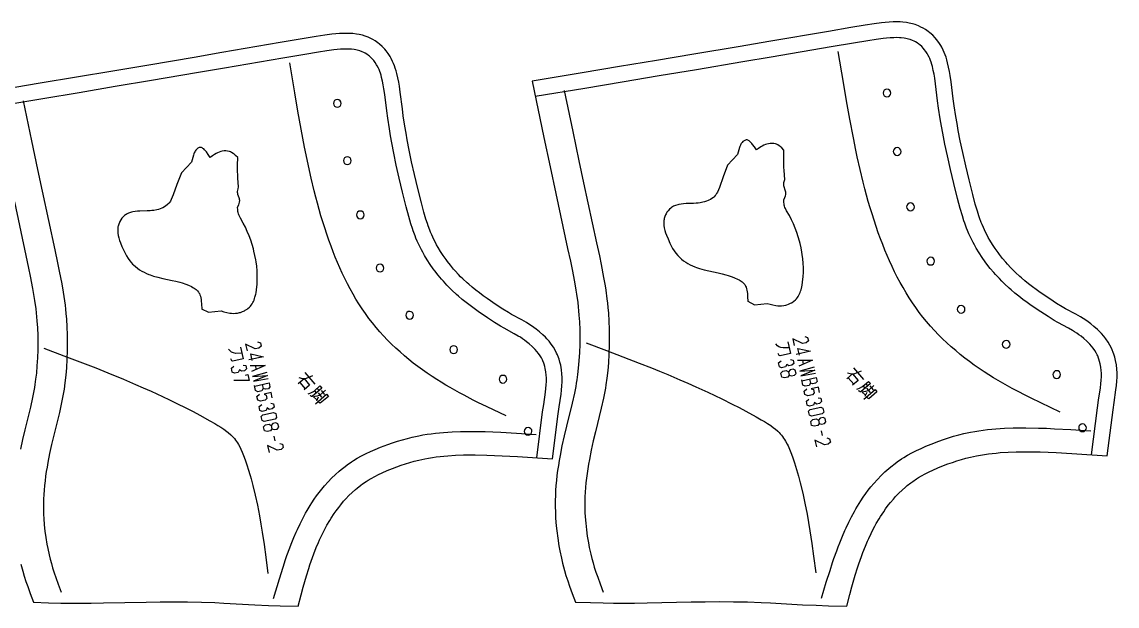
# Model space of a CAD drawing. Extents: x 870 to 2252, y -335 to 1751.
# Drawn here: x 1895.7 to 2250.4, y 378.3 to 567.5 of the extents above; entities that cross this region are included whole.
import ezdxf

# ---------------------------------------------------------------- set-up
doc = ezdxf.new("R2010")
doc.units = 0

msp = doc.modelspace()

# ---------------------------------------------------------------- linework, layer by layer
for points in [[(2060.975342, 548.324463), (2064.778809, 530.017822), (2066.776611, 520.518799), (2068.628418, 511.873352), (2072.470459, 494.159607), (2073.354248, 490.010529), (2073.906006, 487.337128), (2074.679199, 483.318268), (2075.141846, 480.631714), (2075.353027, 479.286011), (2075.727783, 476.58905), (2075.888428, 475.237457), (2076.029541, 473.883881), (2076.149658, 472.527832), (2076.297363, 470.321136), (2076.399414, 467.741669), (2076.429932, 465.677124), (2076.405762, 463.023163), (2076.311523, 460.370422), (2076.148926, 457.720734), (2075.939697, 455.294647), (2075.706787, 453.242889), (2075.469238, 451.573151), (2075.291992, 450.490967), (2075.098145, 449.411682), (2074.668457, 447.260406), (2073.942383, 444.046814), (2072.089111, 436.561554), (2071.338623, 433.392059), (2070.642334, 430.209686), (2070.015625, 427.015503), (2069.73291, 425.414337), (2069.473145, 423.810577), (2069.238037, 422.204285), (2069.029785, 420.595764), (2068.850098, 418.985016), (2068.700928, 417.372284), (2068.583984, 415.757446), (2068.501465, 414.141083), (2068.45459, 412.522736), (2068.445557, 410.882202), (2068.502686, 408.420227), (2068.586182, 406.779327), (2068.7771, 404.320618), (2068.946533, 402.68457), (2069.261475, 400.236938), (2069.646973, 397.797028), (2069.943848, 396.177673), (2070.450439, 393.761932), (2070.829834, 392.161591), (2071.463135, 389.778595), (2071.928955, 388.203003), (2072.491943, 386.4505), (2073.090576, 384.709473), (2073.929199, 382.401123), (2075.012207, 379.526917), (2079.935791, 379.385956), (2084.038818, 379.291931), (2087.321289, 379.245605), (2091.431396, 379.234375), (2094.171631, 379.252228), (2098.282227, 379.308044), (2112.45166, 379.607727), (2117.028564, 379.682465), (2121.604736, 379.71756), (2126.179932, 379.696198), (2130.753418, 379.601166), (2135.203613, 379.429688), (2138.169434, 379.283356), (2148.549805, 378.717834), (2153.000244, 378.52066), (2156.961182, 378.398071), (2162.904541, 378.271942), (2163.892578, 382.024048), (2164.568848, 384.519531), (2165.637207, 388.24527), (2166.400635, 390.71225), (2166.801758, 391.939362), (2167.649414, 394.378693), (2168.098877, 395.590179), (2168.906738, 397.635803), (2169.616943, 399.305603), (2169.987793, 400.134003), (2170.762451, 401.775665), (2171.166748, 402.588196), (2172.01001, 404.194244), (2172.449707, 404.987061), (2173.366699, 406.55014), (2173.844238, 407.31955), (2174.838867, 408.832184), (2175.471924, 409.736053), (2176.348877, 410.917419), (2177.032715, 411.784088), (2177.980469, 412.912109), (2178.720947, 413.737305), (2179.74707, 414.806427), (2180.814941, 415.835785), (2181.923096, 416.822113), (2182.491943, 417.298065), (2183.657227, 418.213806), (2184.253906, 418.65271), (2185.473389, 419.490692), (2186.095947, 419.889008), (2187.118652, 420.501404), (2188.310303, 421.155884), (2189.525146, 421.768066), (2190.758301, 422.343781), (2192.425781, 423.065002), (2194.255371, 423.800171), (2195.675781, 424.33429), (2197.106445, 424.838623), (2198.546875, 425.311157), (2199.997314, 425.749847), (2201.456787, 426.152679), (2202.925049, 426.5177), (2204.926758, 426.948181), (2206.196533, 427.182648), (2207.471436, 427.389954), (2208.750977, 427.571411), (2210.034912, 427.728424), (2211.322021, 427.862335), (2212.612549, 427.974487), (2215.200928, 428.138855), (2217.796143, 428.23233), (2219.094971, 428.255981), (2221.692871, 428.263428), (2225.552002, 428.195465), (2228.109131, 428.108307), (2230.662598, 427.993652), (2235.760986, 427.70163), (2247.223633, 426.92569), (2249.146973, 441.809875), (2249.479492, 444.210388), (2250.089111, 448.328735), (2250.254883, 449.701355), (2250.380127, 451.111511), (2250.444092, 452.429169), (2250.445068, 453.826447), (2250.382568, 455.022644), (2250.227539, 456.411591), (2249.95874, 457.871521), (2249.701904, 458.897247), (2249.408447, 459.852386), (2249.212158, 460.409668), (2248.849609, 461.315735), (2248.601563, 461.86554), (2248.133545, 462.790588), (2247.542969, 463.790894), (2246.8479, 464.803314), (2246.104004, 465.748901), (2245.347656, 466.603363), (2244.90625, 467.064117), (2244.105469, 467.843079), (2242.906982, 468.895081), (2241.885742, 469.711151), (2241.083496, 470.311584), (2240.270264, 470.884766), (2239.437256, 471.435425), (2238.604492, 471.949768), (2237.123047, 472.791168), (2233.724121, 474.601013), (2232.65918, 475.21051), (2230.824707, 476.339203), (2228.605957, 477.79538), (2225.563721, 479.871185), (2224.283203, 480.778778), (2223.02124, 481.703613), (2221.792969, 482.64093), (2220.602051, 483.594025), (2219.435059, 484.579651), (2218.910889, 485.042542), (2217.504395, 486.355072), (2216.754639, 487.097443), (2216.011475, 487.864685), (2214.895752, 489.075134), (2214.388428, 489.65097), (2213.34082, 490.898071), (2212.335205, 492.175659), (2211.881104, 492.78241), (2210.946045, 494.100433), (2210.072266, 495.426697), (2209.242188, 496.790894), (2208.719727, 497.711853), (2208.332031, 498.43335), (2207.821777, 499.439758), (2207.467285, 500.181915), (2207.127686, 500.93335), (2206.723389, 501.885345), (2206.456543, 502.552734), (2205.915527, 504.007263), (2205.67627, 504.696747), (2205.195313, 506.175446), (2204.520508, 508.454681), (2203.681396, 511.585236), (2202.491455, 516.350891), (2201.411865, 520.902405), (2200.450928, 525.169556), (2199.656006, 528.964233), (2199, 532.370483), (2198.595215, 534.636047), (2198.2146, 536.905701), (2197.685791, 540.343994), (2197.368164, 542.619141), (2196.680908, 548.117004), (2196.400146, 550.100708), (2196.166748, 551.484131), (2195.888184, 552.883606), (2195.554932, 554.284241), (2195.303467, 555.197998), (2195.031006, 556.078735), (2194.77002, 556.826111), (2194.472412, 557.582886), (2194.140869, 558.327942), (2193.641113, 559.305176), (2193.305176, 559.889221), (2192.683594, 560.852356), (2191.989258, 561.778015), (2191.534424, 562.318787), (2190.718262, 563.182617), (2189.824463, 563.985779), (2189.248291, 564.440063), (2188.411133, 565.020752), (2187.660645, 565.468994), (2186.91333, 565.858093), (2186.125732, 566.213928), (2185.039307, 566.620178), (2184.208496, 566.872437), (2183.103027, 567.136108), (2182.203125, 567.294067), (2181.018799, 567.431946), (2180.172852, 567.487549), (2179.043457, 567.513794), (2177.937256, 567.494751), (2176.608398, 567.428162), (2175.356934, 567.331665), (2174.109131, 567.207092), (2171.738525, 566.905701), (2168.857422, 566.462952), (2164.216309, 565.692688), (2156.935303, 564.444336), (2137.591553, 561.130981), (2128.325439, 559.560791), (2113.349121, 557.040283), (2101.313477, 555.026917), (2089.275146, 553.021301), (2077.235107, 551.020935), (2060.975342, 548.324463)], [(1895.415405, 391.879944), (1896.032959, 389.544708), (1896.487305, 388.00061), (1897.036255, 386.283539), (1897.619995, 384.577637), (1898.437744, 382.315704), (1899.493896, 379.499237), (1904.295532, 379.361328), (1908.297119, 379.269287), (1911.498413, 379.22403), (1915.506714, 379.213074), (1918.179077, 379.230682), (1922.187744, 379.285461), (1936.006348, 379.579498), (1940.469849, 379.652832), (1944.932739, 379.687347), (1949.394653, 379.666504), (1953.854858, 379.573517), (1958.194824, 379.405609), (1961.08728, 379.262299), (1971.210449, 378.708435), (1975.550781, 378.515381), (1979.413574, 378.395386), (1985.209839, 378.271942), (1986.173218, 381.94809), (1986.832886, 384.393158), (1987.874634, 388.043701), (1988.619141, 390.46106), (1989.010376, 391.663513), (1989.837402, 394.054016), (1990.275757, 395.241333), (1991.063721, 397.245758), (1991.756226, 398.881561), (1992.117798, 399.693085), (1992.873047, 401.301483), (1993.267334, 402.097565), (1994.089844, 403.671326), (1994.518677, 404.448273), (1995.413086, 405.980225), (1995.878906, 406.734375), (1996.849365, 408.217133), (1997.466553, 409.102661), (1998.321777, 410.260132), (1998.988525, 411.109436), (1999.913086, 412.214996), (2000.635132, 413.023315), (2001.635254, 414.070465), (2002.676392, 415.078827), (2003.756958, 416.045258), (2004.311523, 416.511658), (2005.448364, 417.40918), (2006.030273, 417.839355), (2007.220093, 418.660889), (2007.827637, 419.051422), (2008.825073, 419.651642), (2009.987305, 420.292877), (2011.171875, 420.892731), (2012.374634, 421.456909), (2014.001099, 422.163788), (2015.785278, 422.884216), (2017.170288, 423.407562), (2018.56543, 423.901794), (2019.970215, 424.364838), (2021.384644, 424.794708), (2022.808105, 425.189575), (2024.240479, 425.547302), (2026.192261, 425.969116), (2027.430542, 426.198822), (2028.673828, 426.401978), (2029.921631, 426.579803), (2031.173584, 426.733673), (2032.429077, 426.864899), (2033.687622, 426.974884), (2036.212036, 427.136017), (2038.743042, 427.227753), (2040.009766, 427.250977), (2042.543579, 427.258423), (2046.307251, 427.191956), (2048.801025, 427.106659), (2051.29126, 426.994354), (2056.263428, 426.708313), (2067.568115, 425.939636), (2069.443848, 440.522064), (2069.768066, 442.873505), (2070.362793, 446.909729), (2070.524902, 448.25705), (2070.647217, 449.641632), (2070.709717, 450.936188), (2070.710693, 452.309204), (2070.649414, 453.485657), (2070.498047, 454.85144), (2070.235352, 456.286713), (2069.983643, 457.296387), (2069.696533, 458.236084), (2069.503906, 458.785767), (2069.148682, 459.677399), (2068.905273, 460.220093), (2068.446045, 461.13147), (2067.866943, 462.117126), (2067.185303, 463.113983), (2066.456543, 464.044983), (2065.71582, 464.886169), (2065.282471, 465.340729), (2064.498047, 466.107574), (2063.324463, 467.142731), (2062.324219, 467.945953), (2061.538818, 468.536713), (2060.742676, 469.100464), (2059.926758, 469.642181), (2059.111084, 470.148468), (2057.662598, 470.974945), (2054.348145, 472.748199), (2053.312744, 473.343506), (2051.5271, 474.447418), (2049.366211, 475.872284), (2046.400879, 477.905273), (2045.153687, 478.793518), (2043.924683, 479.698547), (2042.729004, 480.615295), (2041.569946, 481.54715), (2040.434448, 482.510773), (2039.925781, 482.962128), (2038.556396, 484.245972), (2037.827515, 484.971313), (2037.104492, 485.721069), (2036.017578, 486.905823), (2035.524658, 487.468384), (2034.504517, 488.688385), (2033.525757, 489.937958), (2033.084473, 490.530457), (2032.174438, 491.819275), (2031.324585, 493.11554), (2030.516968, 494.448944), (2030.009155, 495.348724), (2029.632202, 496.053802), (2029.135254, 497.037994), (2028.790527, 497.763306), (2028.460327, 498.49765), (2028.06665, 499.428894), (2027.807007, 500.081085), (2027.280151, 501.50473), (2027.047485, 502.178619), (2026.578979, 503.62561), (2025.921631, 505.856598), (2025.104126, 508.921967), (2023.943848, 513.590454), (2022.891724, 518.049377), (2021.954834, 522.229492), (2021.17981, 525.946655), (2020.540405, 529.283264), (2020.145752, 531.502319), (2019.774658, 533.725281), (2019.259521, 537.09314), (2018.949951, 539.321167), (2018.279907, 544.707947), (2018.006104, 546.653381), (2017.778076, 548.011292), (2017.505737, 549.385376), (2017.180054, 550.760864), (2016.934204, 551.658997), (2016.667603, 552.524536), (2016.411987, 553.259827), (2016.120483, 554.0047), (2015.795776, 554.738159), (2015.306885, 555.69928), (2014.976929, 556.275513), (2014.36792, 557.224182), (2013.687134, 558.136475), (2013.239624, 558.671387), (2012.437744, 559.524353), (2011.558838, 560.317688), (2010.990479, 560.768005), (2010.16687, 561.341797), (2009.428101, 561.784973), (2008.692749, 562.169556), (2007.917603, 562.521484), (2006.849854, 562.922913), (2006.03064, 563.172852), (2004.943359, 563.433533), (2004.057129, 563.589783), (2002.893921, 563.725952), (2002.06189, 563.780823), (2000.954468, 563.806702), (1999.869751, 563.787903), (1998.569336, 563.722351), (1997.345215, 563.627441), (1996.124512, 563.505005), (1993.808716, 563.209229), (1990.996338, 562.77478), (1986.46875, 562.019714), (1979.367798, 560.796265), (1960.503052, 557.549133), (1951.466553, 556.010315), (1936.861084, 553.540222), (1925.123535, 551.567017), (1913.383545, 549.601501), (1901.641724, 547.641113), (1885.788208, 544.999146)], [(2242.125977, 427.270874), (2244.092041, 442.48645), (2244.430908, 444.933594), (2245.033936, 449.007965), (2245.181885, 450.23291), (2245.291016, 451.461243), (2245.344238, 452.554565), (2245.344727, 453.694702), (2245.297119, 454.606873), (2245.179199, 455.666443), (2244.972412, 456.78891), (2244.787354, 457.527832), (2244.563721, 458.255646), (2244.4375, 458.614319), (2244.155273, 459.319366), (2243.999512, 459.664948), (2243.657715, 460.340179), (2243.23999, 461.047791), (2242.737061, 461.780151), (2242.187012, 462.479614), (2241.595459, 463.148041), (2241.285889, 463.471161), (2240.643311, 464.096252), (2239.631348, 464.984406), (2238.765381, 465.676422), (2238.085938, 466.184875), (2237.394531, 466.67215), (2236.690186, 467.137604), (2236.00415, 467.561462), (2234.664795, 468.322174), (2231.258301, 470.135956), (2230.055664, 470.824402), (2228.088623, 472.034637), (2225.769287, 473.556793), (2222.651611, 475.684052), (2221.301025, 476.641357), (2219.966553, 477.619324), (2218.652344, 478.622223), (2217.362793, 479.654236), (2216.101563, 480.719635), (2215.482666, 481.265991), (2213.969727, 482.677948), (2213.128662, 483.510742), (2212.304443, 484.361511), (2211.106445, 485.661285), (2210.521729, 486.325073), (2209.383789, 487.679779), (2208.289063, 489.070251), (2207.759277, 489.778595), (2206.73584, 491.22113), (2205.763184, 492.697357), (2204.844727, 494.206665), (2204.254883, 495.246674), (2203.811035, 496.072571), (2203.24585, 497.187073), (2202.842041, 498.03244), (2202.456299, 498.885895), (2202.007813, 499.94162), (2201.697998, 500.716888), (2201.115723, 502.28244), (2200.841797, 503.07193), (2200.324463, 504.662384), (2199.611572, 507.070465), (2198.744141, 510.307129), (2197.536133, 515.144531), (2196.442871, 519.753723), (2195.467285, 524.086365), (2194.655762, 527.959106), (2193.98584, 531.439575), (2193.569824, 533.765503), (2193.178955, 536.096558), (2192.639893, 539.603882), (2192.312256, 541.950134), (2191.625488, 547.443298), (2191.359863, 549.319153), (2191.150391, 550.561646), (2190.904541, 551.795166), (2190.614014, 553.017456), (2190.407715, 553.767456), (2190.186035, 554.483643), (2189.988037, 555.050903), (2189.76709, 555.612061), (2189.537109, 556.129089), (2189.157715, 556.870911), (2188.949463, 557.233093), (2188.49585, 557.935791), (2187.994385, 558.604309), (2187.726074, 558.923645), (2187.154541, 559.52832), (2186.537842, 560.082458), (2186.213135, 560.338562), (2185.646973, 560.731201), (2185.17334, 561.014038), (2184.683838, 561.268921), (2184.18042, 561.49646), (2183.403809, 561.786926), (2182.874756, 561.94751), (2182.06958, 562.139526), (2181.466797, 562.245361), (2180.556152, 562.351379), (2179.946289, 562.391418), (2179.028076, 562.412842), (2178.108887, 562.396973), (2176.932129, 562.338013), (2175.806396, 562.251221), (2174.684082, 562.13916), (2172.44751, 561.854858), (2169.662354, 561.426758), (2165.064697, 560.663757), (2157.796631, 559.417664), (2138.447998, 556.103455), (2129.174561, 554.531982), (2114.192871, 552.01062), (2102.15332, 549.996521), (2090.112305, 547.990417), (2078.070313, 545.989807), (2062.013672, 543.326965)], [(2062.470703, 426.286407), (2064.388428, 441.195618), (2064.718994, 443.593506), (2065.307373, 447.585968), (2065.45166, 448.786255), (2065.558105, 449.989746), (2065.609863, 451.061035), (2065.610596, 452.178223), (2065.564209, 453.072052), (2065.448975, 454.110199), (2065.247559, 455.209686), (2065.067383, 455.933594), (2064.849365, 456.646667), (2064.726318, 456.998169), (2064.450928, 457.689056), (2064.299072, 458.027771), (2063.96582, 458.689667), (2063.55835, 459.382874), (2063.068115, 460.099915), (2062.531738, 460.785034), (2061.954834, 461.440033), (2061.653076, 461.756622), (2061.026367, 462.369324), (2060.039063, 463.240112), (2059.194336, 463.91861), (2058.531738, 464.416718), (2057.857666, 464.894135), (2057.170654, 465.350189), (2056.501709, 465.765533), (2055.195313, 466.510834), (2051.873291, 468.288116), (2050.700195, 468.962769), (2048.781738, 470.148621), (2046.520264, 471.639954), (2043.479492, 473.72467), (2042.162109, 474.662842), (2040.860718, 475.621155), (2039.579224, 476.60379), (2038.321533, 477.614899), (2037.091797, 478.658508), (2036.488647, 479.193634), (2035.012939, 480.57724), (2034.192749, 481.393219), (2033.38916, 482.226746), (2032.220215, 483.500977), (2031.650146, 484.151581), (2030.539795, 485.47937), (2029.472412, 486.84201), (2028.955566, 487.536072), (2027.957642, 488.949371), (2027.009521, 490.395569), (2026.114136, 491.873871), (2025.539185, 492.892517), (2025.106323, 493.701935), (2024.555054, 494.794006), (2024.161377, 495.622284), (2023.785278, 496.458435), (2023.3479, 497.493073), (2023.045532, 498.25293), (2022.477783, 499.78717), (2022.210693, 500.56076), (2021.706055, 502.119202), (2021.010864, 504.478668), (2020.165283, 507.64975), (2018.987305, 512.389587), (2017.921387, 516.905945), (2016.969971, 521.151306), (2016.178711, 524.946228), (2015.525269, 528.356689), (2015.119751, 530.635864), (2014.738525, 532.919922), (2014.212891, 536.356567), (2013.893433, 538.655457), (2013.223999, 544.037659), (2012.965088, 545.87561), (2012.760864, 547.09314), (2012.52124, 548.301819), (2012.237793, 549.499634), (2012.036499, 550.234619), (2011.820435, 550.936279), (2011.627197, 551.492126), (2011.411865, 552.042053), (2011.187744, 552.54834), (2010.818237, 553.27478), (2010.615234, 553.629395), (2010.173218, 554.31781), (2009.684448, 554.9729), (2009.422607, 555.285828), (2008.865234, 555.878601), (2008.26355, 556.421875), (2007.946411, 556.673096), (2007.394165, 557.057922), (2006.932495, 557.334839), (2006.455078, 557.584534), (2005.964233, 557.807434), (2005.206665, 558.092163), (2004.690552, 558.249573), (2003.905151, 558.437927), (2003.317261, 558.541565), (2002.429321, 558.645508), (2001.834473, 558.684692), (2000.938965, 558.705627), (2000.04248, 558.690125), (1998.894775, 558.632263), (1997.796875, 558.54718), (1996.702271, 558.437378), (1994.52124, 558.158752), (1991.805054, 557.739197), (1987.321167, 556.991455), (1980.233276, 555.770264), (1961.363647, 552.522278), (1952.319824, 550.982178), (1937.709229, 548.511169), (1925.967407, 546.537354), (1914.224487, 544.571289), (1902.480713, 542.610596), (1886.821655, 540.000977)], [(2231.969727, 441.117828), (2225.712402, 444.099091), (2222.600586, 445.623077), (2221.052246, 446.399261), (2217.973877, 447.988312), (2216.445801, 448.804565), (2214.926514, 449.637482), (2213.416504, 450.488861), (2211.916748, 451.360138), (2210.428223, 452.253357), (2208.951416, 453.169647), (2207.35083, 454.200836), (2205.76709, 455.262177), (2204.202148, 456.353851), (2202.657959, 457.475922), (2201.136475, 458.628693), (2199.638916, 459.812286), (2198.16748, 461.026855), (2196.723633, 462.272522), (2195.30957, 463.549469), (2193.926758, 464.858002), (2192.576904, 466.19812), (2191.262207, 467.570099), (2189.983887, 468.973969), (2188.743896, 470.410187), (2187.544189, 471.878418), (2186.370361, 473.399597), (2185.238525, 474.952423), (2184.147705, 476.535156), (2183.096191, 478.145935), (2182.083252, 479.783112), (2181.10791, 481.444916), (2180.168701, 483.129639), (2179.264893, 484.835449), (2178.394531, 486.560638), (2177.557373, 488.303558), (2176.751953, 490.062256), (2175.977295, 491.835236), (2175.231934, 493.620483), (2174.514893, 495.416626), (2173.824951, 497.221344), (2173.091309, 499.22879), (2172.388428, 501.244507), (2171.7146, 503.268158), (2171.068604, 505.299255), (2170.449219, 507.337341), (2169.854736, 509.38205), (2169.284424, 511.432892), (2168.736084, 513.48938), (2168.209229, 515.551086), (2167.212646, 519.688599), (2166.28418, 523.841919), (2165.842041, 525.923401), (2165.014893, 529.99231), (2163.877197, 535.95752), (2162.80835, 541.93573), (2161.789307, 547.923279), (2160.151367, 557.914001)], [(2052.566406, 439.854248), (2046.462891, 442.775848), (2043.427979, 444.269287), (2041.917725, 445.029877), (2038.915771, 446.586914), (2037.425537, 447.386627), (2035.94397, 448.202698), (2034.47168, 449.036774), (2033.009277, 449.890289), (2031.558105, 450.765259), (2030.11853, 451.662842), (2028.556396, 452.67395), (2027.011108, 453.714478), (2025.484497, 454.78476), (2023.978027, 455.884796), (2022.493652, 457.014771), (2021.033203, 458.174927), (2019.598267, 459.365265), (2018.190308, 460.585938), (2016.811401, 461.837219), (2015.463135, 463.119141), (2014.147339, 464.431915), (2012.865479, 465.775757), (2011.619507, 467.150574), (2010.411011, 468.556854), (2009.241699, 469.994324), (2008.096069, 471.48584), (2006.991699, 473.008148), (2005.927124, 474.559601), (2004.901367, 476.138458), (2003.913574, 477.743011), (2002.962158, 479.371552), (2002.046387, 481.022461), (2001.164917, 482.693817), (2000.31665, 484.384064), (1999.500732, 486.091553), (1998.715576, 487.814453), (1997.960449, 489.551208), (1997.234009, 491.299866), (1996.535278, 493.059082), (1995.862915, 494.82666), (1995.147461, 496.794098), (1994.461792, 498.769592), (1993.80481, 500.752808), (1993.174805, 502.743195), (1992.570679, 504.740417), (1991.991211, 506.743988), (1991.434937, 508.75351), (1990.900391, 510.768494), (1990.386475, 512.788635), (1989.414917, 516.842407), (1988.509521, 520.91156), (1988.078369, 522.950867), (1987.271851, 526.9375), (1986.162476, 532.782776), (1985.120117, 538.640625), (1984.126709, 544.507568), (1982.529541, 554.296875)], [(2071.356689, 545.316101), (2074.11792, 532.021484), (2076.114014, 522.532837), (2077.649658, 515.356018), (2081.846924, 495.995209), (2082.752686, 491.727386), (2083.322998, 488.948242), (2084.122803, 484.770386), (2084.602539, 481.977692), (2084.821777, 480.578827), (2085.212402, 477.775452), (2085.381104, 476.370575), (2085.529785, 474.963806), (2085.691895, 473.123199), (2085.856201, 470.531616), (2085.950928, 467.935638), (2085.980957, 465.642578), (2085.95166, 462.788239), (2085.85083, 459.935303), (2085.680176, 457.085114), (2085.475342, 454.602844), (2085.205322, 452.13205), (2084.900146, 449.978271), (2084.718018, 448.882416), (2084.520508, 447.789429), (2084.08374, 445.610657), (2083.349121, 442.355225), (2081.480225, 434.770569), (2080.772705, 431.779938), (2080.113281, 428.777802), (2079.517822, 425.764923), (2079.249023, 424.254761), (2079.001709, 422.742096), (2078.778564, 421.227173), (2078.580811, 419.710114), (2078.411133, 418.19101), (2078.270752, 416.669952), (2078.161865, 415.146851), (2078.08667, 413.622192), (2078.046875, 412.095581), (2078.042969, 410.694885), (2078.094482, 408.592834), (2078.16626, 407.191895), (2078.328369, 405.092682), (2078.554199, 402.998444), (2078.845947, 400.880859), (2079.210938, 398.712097), (2079.490967, 397.273346), (2079.966797, 395.127777), (2080.321533, 393.706879), (2080.706543, 392.294403), (2081.121826, 390.891235), (2081.648193, 389.253571), (2082.208252, 387.626984), (2082.993164, 385.47049), (2084.007568, 382.785706)], [(2177.148926, 544.456421), (2177.056641, 544.935364), (2176.787842, 545.342346), (2176.384033, 545.615662), (2175.90625, 545.713562), (2175.427246, 545.621094), (2175.020264, 545.352478), (2174.74707, 544.948486), (2174.648926, 544.470703), (2174.741455, 543.991821), (2175.01001, 543.584778), (2175.414063, 543.311462), (2175.891846, 543.213562), (2176.37085, 543.30603), (2176.777832, 543.574646), (2177.051025, 543.978638), (2177.148926, 544.456421)], [(1896.164795, 541.990112), (1898.856934, 528.963562), (1900.803345, 519.66626), (1902.300903, 512.633789), (1906.394775, 493.659454), (1907.278442, 489.475037), (1907.834961, 486.749603), (1908.615601, 482.652618), (1909.083496, 479.913971), (1909.297607, 478.542206), (1909.679077, 475.793274), (1909.843506, 474.415741), (1909.988892, 473.036285), (1910.147095, 471.230469), (1910.308105, 468.68335), (1910.400635, 466.131866), (1910.429932, 463.880371), (1910.401245, 461.079529), (1910.30249, 458.279999), (1910.135864, 455.483154), (1909.935303, 453.043823), (1909.671021, 450.61438), (1909.372437, 448.500153), (1909.194824, 447.426147), (1909.001709, 446.35498), (1908.575562, 444.219513), (1907.858887, 441.028778), (1906.035889, 433.594513), (1905.34668, 430.667419), (1904.704468, 427.729126), (1904.124512, 424.780457), (1903.862671, 423.30249), (1903.621948, 421.822174), (1903.404297, 420.33963), (1903.212036, 418.85498), (1903.046387, 417.368317), (1902.90979, 415.879791), (1902.803833, 414.389313), (1902.730591, 412.897308), (1902.691772, 411.403442), (1902.687866, 410.035767), (1902.738037, 407.983337), (1902.807739, 406.615509), (1902.965088, 404.565857), (1903.184326, 402.520935), (1903.467651, 400.452606), (1903.822266, 398.33316), (1904.094482, 396.927032), (1904.557007, 394.829987), (1904.901978, 393.441162), (1905.276245, 392.060486), (1905.680298, 390.688812), (1906.192505, 389.086639), (1906.737671, 387.495148), (1907.501831, 385.385101), (1908.48938, 382.758026)], [(1999.136841, 541.110596), (1999.044434, 541.589478), (1998.775757, 541.996521), (1998.371826, 542.269836), (1997.894043, 542.367737), (1997.415161, 542.27533), (1997.008057, 542.006653), (1996.734741, 541.602661), (1996.636841, 541.124878), (1996.72937, 540.645935), (1996.997925, 540.238953), (1997.401978, 539.965637), (1997.879761, 539.867737), (1998.358521, 539.960205), (1998.765747, 540.228821), (1999.039063, 540.632751), (1999.136841, 541.110596)], [(2130.831299, 476.997681), (2133.022705, 475.900299), (2137.107178, 476.322479), (2138.036621, 476.060638), (2138.968262, 475.825531), (2139.904541, 475.644012), (2140.532227, 475.565979), (2141.163574, 475.531677), (2141.799561, 475.54892), (2142.456787, 475.626984), (2143.11084, 475.765625), (2143.434082, 475.856934), (2144.067871, 476.082245), (2144.677246, 476.362457), (2144.970459, 476.522461), (2145.528076, 476.880798), (2145.790527, 477.078552), (2146.2771, 477.509857), (2146.595459, 477.851471), (2146.884766, 478.215424), (2147.146729, 478.599976), (2147.382813, 479.003357), (2147.594482, 479.423737), (2147.783447, 479.859406), (2147.950684, 480.308624), (2148.098389, 480.769562), (2148.339844, 481.719635), (2148.436768, 482.205231), (2148.59082, 483.188751), (2148.70166, 484.176849), (2148.763916, 484.92804), (2148.834717, 486.414673), (2148.837402, 487.882111), (2148.774902, 489.332306), (2148.649902, 490.767242), (2148.46582, 492.189117), (2148.352783, 492.895844), (2148.085938, 494.301819), (2147.762939, 495.720032), (2147.579346, 496.43631), (2147.171387, 497.861359), (2146.708496, 499.274445), (2146.189697, 500.673309), (2145.61377, 502.055756), (2144.979492, 503.419647), (2144.285645, 504.762726), (2143.406006, 506.316437), (2143.033691, 507.037323), (2142.874023, 507.404755), (2142.739258, 507.778931), (2142.634521, 508.161438), (2142.571045, 508.497986), (2142.509277, 509.071136), (2142.474854, 509.887848), (2142.823975, 510.664063), (2142.993164, 511.129333), (2143.106934, 511.593933), (2143.144287, 512.057861), (2143.116699, 512.36615), (2143.049561, 512.673889), (2142.953857, 512.981567), (2142.56958, 514.06311), (2142.494873, 514.374878), (2142.45874, 514.661011), (2142.462646, 515.052185), (2142.515625, 515.445618), (2142.604248, 515.840515), (2142.795166, 516.500732), (2142.562988, 519.371582), (2142.500732, 520.448547), (2142.46167, 521.526184), (2142.451416, 522.431458), (2142.464111, 523.523987), (2142.551758, 525.983337), (2141.813965, 526.717773), (2141.353516, 527.123962), (2141.033447, 527.369141), (2140.526855, 527.685547), (2140.167236, 527.854492), (2139.810059, 527.978516), (2139.247803, 528.100708), (2138.66626, 528.150635), (2138.078613, 528.132813), (2137.497803, 528.052124), (2137.037354, 527.942444), (2136.512207, 527.767334), (2136.005127, 527.549683), (2135.513184, 527.296692), (2135.033447, 527.015137), (2134.330322, 526.55542), (2133.637207, 526.071655), (2132.980469, 527.046387), (2132.374023, 527.848022), (2132.10498, 528.16394), (2131.741211, 528.553162), (2131.508057, 528.776123), (2131.263184, 528.976257), (2131.006592, 529.137939), (2130.82959, 529.216919), (2130.647949, 529.267456), (2130.454346, 529.284851), (2130.249756, 529.265015), (2130.044189, 529.210754), (2129.840576, 529.126648), (2129.641602, 529.016846), (2129.269775, 528.738953), (2128.958008, 528.421204), (2128.70874, 528.085876), (2128.602051, 527.910034), (2128.417969, 527.5448), (2128.266846, 527.164856), (2128.140381, 526.774414), (2127.533447, 524.530396), (2124.247314, 521.100403), (2122.842041, 517.274414), (2121.623535, 513.888062), (2121.322998, 513.121033), (2120.981201, 512.383667), (2120.720459, 511.917725), (2120.426025, 511.478729), (2120.264404, 511.271149), (2119.895508, 510.86972), (2119.686523, 510.677887), (2119.236084, 510.325562), (2118.747803, 510.013702), (2118.229004, 509.740723), (2117.960449, 509.618378), (2117.409912, 509.401031), (2116.84668, 509.218964), (2116.278809, 509.070648), (2115.35498, 508.895081), (2114.73999, 508.81604), (2114.123779, 508.760773), (2113.194092, 508.709747), (2110.839111, 508.63382), (2110.057861, 508.585297), (2109.282227, 508.504333), (2108.521484, 508.378021), (2108.149902, 508.293945), (2107.429199, 508.075928), (2107.08252, 507.938934), (2106.746582, 507.780975), (2106.422852, 507.600739), (2106.111816, 507.396271), (2105.87207, 507.213745), (2105.421875, 506.803314), (2105.013672, 506.339722), (2104.651367, 505.831635), (2104.338135, 505.287598), (2104.201416, 505.004944), (2103.968994, 504.423706), (2103.794922, 503.8284), (2103.730957, 503.527985), (2103.67041, 503.131989), (2103.635742, 502.735657), (2103.625488, 502.339294), (2103.638184, 501.942993), (2103.671631, 501.546967), (2103.79541, 500.756683), (2103.983643, 499.969513), (2104.223389, 499.187286), (2104.501465, 498.411316), (2104.993652, 497.18811), (2105.592529, 495.849182), (2106.026611, 494.984161), (2106.494385, 494.147064), (2107.002197, 493.342773), (2107.554932, 492.576202), (2108.158691, 491.852295), (2108.481201, 491.507721), (2108.772949, 491.218903), (2109.387207, 490.669373), (2110.039063, 490.157166), (2110.724121, 489.682343), (2111.437256, 489.244446), (2112.174316, 488.843536), (2112.93042, 488.479431), (2113.701172, 488.151978), (2114.190674, 487.964752), (2115.179932, 487.628845), (2116.684082, 487.204163), (2118.203857, 486.846954), (2121.249756, 486.211639), (2122.484375, 485.936523), (2123.709229, 485.625732), (2124.520508, 485.389404), (2125.729736, 484.977295), (2126.530518, 484.656036), (2127.54834, 484.180695), (2127.986084, 483.946899), (2128.410889, 483.693298), (2129.006592, 483.269409), (2129.36499, 482.9534), (2129.529541, 482.784271), (2129.824463, 482.422089), (2129.953125, 482.228394), (2130.104736, 481.950806), (2130.265625, 481.562805), (2130.41333, 481.07373), (2130.527832, 480.569611), (2130.619873, 480.058655), (2130.691162, 479.546173), (2130.786133, 478.517517), (2130.86084, 476.969635)], [(1953.942017, 474.56543), (1956.133179, 473.468048), (1960.217896, 473.890198), (1961.147339, 473.628357), (1962.078979, 473.39328), (1963.015137, 473.211761), (1963.642944, 473.133698), (1964.274292, 473.099396), (1964.910156, 473.116669), (1965.567261, 473.194702), (1966.221558, 473.333344), (1966.5448, 473.424683), (1967.178589, 473.649994), (1967.788086, 473.930176), (1968.081055, 474.090149), (1968.638672, 474.448547), (1968.901001, 474.646271), (1969.387939, 475.077576), (1969.706177, 475.41922), (1969.995483, 475.783142), (1970.257446, 476.167725), (1970.49353, 476.571045), (1970.705322, 476.991486), (1970.894043, 477.427124), (1971.061523, 477.876343), (1971.208984, 478.33725), (1971.450562, 479.287323), (1971.547607, 479.772949), (1971.701538, 480.756439), (1971.812256, 481.744598), (1971.874512, 482.495758), (1971.945435, 483.982422), (1971.94812, 485.449799), (1971.885376, 486.900024), (1971.76062, 488.334991), (1971.57666, 489.756836), (1971.463501, 490.463531), (1971.196777, 491.869568), (1970.873535, 493.28775), (1970.689941, 494.004059), (1970.282104, 495.429077), (1969.819336, 496.842133), (1969.300415, 498.241058), (1968.724487, 499.623505), (1968.090088, 500.987366), (1967.396362, 502.330414), (1966.516724, 503.884125), (1966.144287, 504.605042), (1965.984741, 504.972504), (1965.849976, 505.34668), (1965.745117, 505.729126), (1965.681641, 506.065735), (1965.620117, 506.638855), (1965.585449, 507.455536), (1965.934692, 508.231781), (1966.103882, 508.697021), (1966.217651, 509.161621), (1966.255005, 509.62558), (1966.227417, 509.933807), (1966.160156, 510.241577), (1966.064453, 510.549286), (1965.680298, 511.630859), (1965.605591, 511.942566), (1965.569702, 512.22876), (1965.573364, 512.619934), (1965.626343, 513.013367), (1965.715088, 513.408203), (1965.905884, 514.068481), (1965.673706, 516.93927), (1965.611328, 518.016296), (1965.57251, 519.093933), (1965.562012, 519.999207), (1965.574829, 521.091736), (1965.662354, 523.551086), (1964.924683, 524.285522), (1964.464355, 524.69165), (1964.144165, 524.93689), (1963.637573, 525.253296), (1963.278076, 525.422241), (1962.920532, 525.546265), (1962.358521, 525.668457), (1961.776978, 525.718384), (1961.189209, 525.700562), (1960.608521, 525.619812), (1960.148193, 525.510132), (1959.622803, 525.335083), (1959.115723, 525.117432), (1958.623901, 524.86438), (1958.144165, 524.582886), (1957.440918, 524.123169), (1956.747925, 523.639404), (1956.091187, 524.614075), (1955.484741, 525.41571), (1955.215576, 525.731689), (1954.851807, 526.120911), (1954.618652, 526.343811), (1954.373657, 526.543945), (1954.11731, 526.705688), (1953.940308, 526.784668), (1953.758545, 526.835144), (1953.564941, 526.852539), (1953.360474, 526.832764), (1953.154785, 526.778503), (1952.951172, 526.694336), (1952.752319, 526.584595), (1952.380371, 526.306641), (1952.068848, 525.988892), (1951.819702, 525.653564), (1951.712646, 525.477783), (1951.528564, 525.112549), (1951.377441, 524.732605), (1951.251099, 524.342102), (1950.644287, 522.098145), (1947.35791, 518.668091), (1945.952759, 514.842163), (1944.734131, 511.455811), (1944.433716, 510.688782), (1944.092041, 509.951355), (1943.831055, 509.485413), (1943.536621, 509.046448), (1943.375122, 508.838898), (1943.006104, 508.437439), (1942.797241, 508.245605), (1942.34668, 507.893311), (1941.858398, 507.58139), (1941.3396, 507.308472), (1941.071167, 507.186096), (1940.520386, 506.968781), (1939.957397, 506.786713), (1939.389526, 506.638397), (1938.465698, 506.462799), (1937.850708, 506.383789), (1937.234497, 506.328491), (1936.304688, 506.277496), (1933.949829, 506.201538), (1933.168335, 506.153046), (1932.392944, 506.072021), (1931.632324, 505.94574), (1931.260376, 505.861664), (1930.539795, 505.643646), (1930.193237, 505.506683), (1929.8573, 505.348694), (1929.533569, 505.168457), (1929.222412, 504.963959), (1928.982788, 504.781464), (1928.532471, 504.371033), (1928.124512, 503.90744), (1927.762085, 503.399353), (1927.448975, 502.855347), (1927.312134, 502.572693), (1927.07959, 501.991425), (1926.90564, 501.396118), (1926.841553, 501.095734), (1926.781006, 500.699707), (1926.74646, 500.303375), (1926.736328, 499.907013), (1926.748901, 499.510742), (1926.782349, 499.114716), (1926.906006, 498.324402), (1927.09436, 497.537262), (1927.333984, 496.754974), (1927.612183, 495.979004), (1928.104126, 494.755859), (1928.703247, 493.416901), (1929.137085, 492.55191), (1929.605103, 491.714783), (1930.112793, 490.910461), (1930.665771, 490.14389), (1931.269287, 489.420013), (1931.591797, 489.075409), (1931.883545, 488.786591), (1932.497925, 488.237061), (1933.14978, 487.724915), (1933.834839, 487.250061), (1934.547974, 486.812164), (1935.284912, 486.411285), (1936.04126, 486.04718), (1936.81189, 485.719666), (1937.301392, 485.532501), (1938.290771, 485.196594), (1939.7948, 484.771851), (1941.314453, 484.414673), (1944.360596, 483.779327), (1945.594971, 483.504211), (1946.819946, 483.19342), (1947.631226, 482.957092), (1948.840454, 482.544983), (1949.641235, 482.223785), (1950.65918, 481.748413), (1951.096802, 481.514648), (1951.521729, 481.261047), (1952.11731, 480.837097), (1952.475586, 480.521118), (1952.640137, 480.35202), (1952.935059, 479.989807), (1953.063721, 479.796082), (1953.215576, 479.518555), (1953.376465, 479.130493), (1953.523804, 478.641479), (1953.638672, 478.137329), (1953.730469, 477.626404), (1953.80188, 477.113861), (1953.896973, 476.085266), (1953.971558, 474.537323)], [(2180.469238, 525.519958), (2180.376709, 525.998901), (2180.108154, 526.405945), (2179.704102, 526.67926), (2179.226318, 526.777161), (2178.747559, 526.684692), (2178.340332, 526.416016), (2178.067139, 526.012085), (2177.969238, 525.534302), (2178.061768, 525.055359), (2178.330322, 524.648376), (2178.734375, 524.375), (2179.212158, 524.277161), (2179.691162, 524.369568), (2180.098145, 524.638245), (2180.371338, 525.042175), (2180.469238, 525.519958)], [(2002.37439, 522.555542), (2002.281982, 523.034424), (2002.013184, 523.441467), (2001.609375, 523.714783), (2001.13147, 523.812622), (2000.652588, 523.720215), (2000.245605, 523.451599), (1999.97229, 523.047668), (1999.87439, 522.569824), (1999.966797, 522.090942), (2000.235474, 521.683899), (2000.639526, 521.410583), (2001.11731, 521.312683), (2001.596069, 521.40509), (2002.003296, 521.673767), (2002.276489, 522.077698), (2002.37439, 522.555542)], [(1893.271729, 509.180817), (1897.018066, 491.823853), (1897.880127, 487.758179), (1898.417969, 485.138458), (1899.171997, 481.200409), (1899.623047, 478.567993), (1899.828979, 477.24939), (1900.194458, 474.606812), (1900.351196, 473.282562), (1900.488647, 471.95639), (1900.605713, 470.627716), (1900.749634, 468.465393), (1900.848999, 465.937927), (1900.878906, 463.914978), (1900.855225, 461.314392), (1900.763184, 458.715149), (1900.604614, 456.118774), (1900.400635, 453.741516), (1900.173218, 451.731049), (1899.94165, 450.095032), (1899.768555, 449.034668), (1899.579834, 447.977173), (1899.160767, 445.869293), (1898.452271, 442.720337), (1896.644775, 435.385498), (1895.91272, 432.27948), (1895.233765, 429.16098)], [(2184.780029, 507.598114), (2184.6875, 508.077026), (2184.418945, 508.484039), (2184.015137, 508.757324), (2183.537354, 508.855225), (2183.05835, 508.762787), (2182.651123, 508.494171), (2182.37793, 508.09021), (2182.280029, 507.612396), (2182.372559, 507.133514), (2182.641113, 506.726471), (2183.045166, 506.453156), (2183.522949, 506.355255), (2184.001709, 506.447693), (2184.408936, 506.71637), (2184.682129, 507.1203), (2184.780029, 507.598114)], [(2006.577881, 504.994598), (2006.485596, 505.47348), (2006.217041, 505.880524), (2005.812866, 506.153809), (2005.335083, 506.251709), (2004.856201, 506.159271), (2004.449219, 505.890625), (2004.175903, 505.486664), (2004.077881, 505.00885), (2004.17041, 504.529999), (2004.438965, 504.122925), (2004.84314, 503.84964), (2005.320923, 503.75174), (2005.799805, 503.844177), (2006.206787, 504.112854), (2006.480103, 504.516785), (2006.577881, 504.994598)], [(2191.333008, 490.014801), (2191.240723, 490.493713), (2190.971924, 490.900726), (2190.568115, 491.174011), (2190.090332, 491.271912), (2189.611328, 491.179474), (2189.204346, 490.910858), (2188.931152, 490.506897), (2188.833252, 490.029083), (2188.925537, 489.550171), (2189.194092, 489.143158), (2189.598145, 488.869843), (2190.075928, 488.771973), (2190.554932, 488.864349), (2190.961914, 489.133026), (2191.235352, 489.536987), (2191.333008, 490.014801)], [(2012.968262, 487.765472), (2012.875854, 488.244324), (2012.6073, 488.651398), (2012.203247, 488.924683), (2011.725464, 489.022552), (2011.24646, 488.930145), (2010.839478, 488.661469), (2010.566162, 488.257538), (2010.468262, 487.779724), (2010.560791, 487.300842), (2010.829346, 486.893768), (2011.233398, 486.620483), (2011.711182, 486.522614), (2012.190063, 486.615021), (2012.597168, 486.883698), (2012.870483, 487.287659), (2012.968262, 487.765472)], [(2201.174805, 474.422241), (2201.08252, 474.901154), (2200.813965, 475.308197), (2200.409912, 475.581482), (2199.931885, 475.679352), (2199.453125, 475.586945), (2199.046143, 475.318298), (2198.772705, 474.914368), (2198.674805, 474.436554), (2198.767334, 473.957642), (2199.035889, 473.550568), (2199.439941, 473.277283), (2199.917725, 473.179413), (2200.396729, 473.27182), (2200.803711, 473.540497), (2201.076904, 473.944427), (2201.174805, 474.422241)], [(2022.565918, 472.487152), (2022.473511, 472.966034), (2022.204834, 473.373108), (2021.800903, 473.646393), (2021.32312, 473.744293), (2020.844116, 473.651855), (2020.437134, 473.383179), (2020.163818, 472.979248), (2020.065918, 472.501434), (2020.158447, 472.022522), (2020.427002, 471.615509), (2020.830933, 471.342224), (2021.308716, 471.244324), (2021.787598, 471.336761), (2022.194824, 471.605377), (2022.467896, 472.009338), (2022.565918, 472.487152)], [(2149.335938, 465.571014), (2150.203125, 465.28952), (2150.440186, 464.199402), (2149.763916, 463.604492), (2148.523926, 463.334808), (2145.422363, 464.831635), (2145.896729, 462.651306)], [(1902.869019, 461.783051), (1909.335449, 459.373108), (1914.500854, 457.419006), (1919.653442, 455.420135), (1923.51062, 453.877686), (1928.644165, 451.751282), (1932.471802, 450.108765), (1935.010254, 448.991547), (1937.536377, 447.856934), (1941.299683, 446.122894), (1943.505249, 445.080841), (1945.700562, 444.021606), (1948.978394, 442.391602), (1951.15625, 441.271515), (1953.330322, 440.120117), (1956.588867, 438.325348), (1958.184937, 437.412933), (1959.198975, 436.813965), (1960.197266, 436.193939), (1961.169189, 435.545227), (1962.103516, 434.860107), (1962.553345, 434.501556), (1963.411377, 433.747711), (1963.817017, 433.350433), (1964.205078, 432.938477), (1964.574341, 432.510529), (1964.920898, 432.070343), (1965.248657, 431.614838), (1965.55896, 431.145111), (1965.852661, 430.662323), (1966.394897, 429.661987), (1966.645752, 429.146667), (1967.112183, 428.091278), (1967.740234, 426.463226), (1968.124023, 425.360962), (1968.655762, 423.74115), (1968.990601, 422.675415), (1969.625854, 420.545837), (1969.92688, 419.481598), (1970.497559, 417.353088), (1971.280151, 414.156403), (1971.983276, 410.949799), (1972.660767, 407.485229), (1973.128662, 404.8396), (1973.5625, 402.182953), (1974.161621, 398.181641), (1974.716064, 394.165894), (1975.419067, 388.800079)], [(1967.052734, 460.226013), (1965.054688, 460.149536), (1964.262817, 460.290649), (1963.623413, 460.554535), (1963.240479, 460.874176), (1962.654785, 461.507965)], [(1966.548828, 462.131165), (1967.376465, 458.326385), (1964.041992, 457.601013), (1963.705566, 457.706909), (1963.428589, 458.363007)], [(1972.081055, 463.827148), (1972.948242, 463.545654), (1973.185303, 462.455536), (1972.508911, 461.860565), (1971.269043, 461.590942), (1968.16748, 463.087738), (1968.641846, 460.90744)], [(2036.802124, 461.343079), (2036.709595, 461.821991), (2036.44104, 462.229004), (2036.037109, 462.502319), (2035.559326, 462.60022), (2035.080444, 462.507813), (2034.673218, 462.239136), (2034.400146, 461.835175), (2034.302124, 461.357361), (2034.394653, 460.878479), (2034.663208, 460.471436), (2035.067139, 460.19812), (2035.544922, 460.10025), (2036.023804, 460.192688), (2036.43103, 460.461304), (2036.704224, 460.865265), (2036.802124, 461.343079)], [(2078.470703, 463.501343), (2085.101074, 461.041748), (2090.397705, 459.047333), (2095.681152, 457.007202), (2099.636475, 455.433044), (2102.272217, 454.357452), (2104.900391, 453.263), (2108.825195, 451.586792), (2111.427979, 450.446472), (2114.018555, 449.288452), (2117.877686, 447.518402), (2120.138916, 446.454834), (2122.389648, 445.373688), (2125.750244, 443.710022), (2127.983154, 442.566833), (2130.212646, 441.391663), (2133.554932, 439.56012), (2135.19165, 438.629211), (2136.231445, 438.018463), (2137.254883, 437.386108), (2138.251221, 436.724457), (2139.209229, 436.025299), (2139.670654, 435.659363), (2140.550781, 434.889648), (2140.966553, 434.483826), (2141.364746, 434.062927), (2141.743652, 433.625641), (2142.098633, 433.176697), (2142.434326, 432.712036), (2142.752197, 432.23288), (2143.052979, 431.740265), (2143.609131, 430.719513), (2143.866455, 430.193634), (2144.344727, 429.116394), (2144.989258, 427.454529), (2145.383545, 426.329224), (2145.928955, 424.676208), (2146.272705, 423.588745), (2146.924072, 421.41568), (2147.23291, 420.329651), (2147.818115, 418.15741), (2148.620605, 414.894897), (2149.341309, 411.622009), (2150.036133, 408.085999), (2150.515625, 405.386047), (2150.960449, 402.674866), (2151.574951, 398.591248), (2152.143799, 394.49295), (2152.86499, 389.016724)], [(2144.307861, 461.969879), (2142.30957, 461.893433), (2141.517822, 462.034546), (2140.878418, 462.298401), (2140.495361, 462.618042), (2139.909912, 463.251831)], [(2143.803955, 463.875061), (2144.631592, 460.070251), (2141.296875, 459.34491), (2140.960693, 459.450806), (2140.683594, 460.106903)], [(2147.551514, 459.572723), (2147.077393, 461.75296), (2151.177734, 460.809326), (2146.518066, 459.795624)], [(2215.772949, 463.048828), (2215.68042, 463.527679), (2215.411865, 463.934753), (2215.007813, 464.208038), (2214.530029, 464.305939), (2214.05127, 464.213501), (2213.644287, 463.944885), (2213.37085, 463.540894), (2213.272949, 463.06308), (2213.365479, 462.584198), (2213.634033, 462.177124), (2214.037842, 461.90387), (2214.515625, 461.805969), (2214.994629, 461.898376), (2215.401611, 462.167053), (2215.675049, 462.571014), (2215.772949, 463.048828)], [(1970.296509, 457.828827), (1969.822266, 460.009094), (1973.922729, 459.06543), (1969.263062, 458.051758)], [(2144.654053, 458.114136), (2145.493408, 457.960876), (2145.730469, 456.870758), (2145.053955, 456.275879), (2144.113525, 456.071228), (2143.465576, 456.579529), (2143.067871, 455.731903), (2141.7854, 455.452911), (2141.093994, 455.750214), (2140.810303, 457.054077), (2141.65332, 457.707581)], [(2146.920654, 457.94455), (2151.794434, 457.974976)], [(2151.794434, 457.974976), (2147.348633, 455.978027)], [(2148.53418, 457.937378), (2148.817871, 456.633423)], [(1967.39917, 456.37027), (1968.238403, 456.21701), (1968.475464, 455.126892), (1967.799072, 454.531982), (1966.858521, 454.327362), (1966.210571, 454.835663), (1965.812866, 453.988037), (1964.530396, 453.709015), (1963.838989, 454.006317), (1963.555298, 455.310181), (1964.398193, 455.963654)], [(1969.665771, 456.200653), (1974.539307, 456.231079)], [(1974.539307, 456.231079), (1970.093506, 454.234161)], [(1971.279175, 456.193481), (1971.562744, 454.889557)], [(2144.264404, 453.113281), (2144.998779, 452.825256), (2145.939209, 453.029877), (2146.44458, 453.587524), (2146.20752, 454.677643), (2145.511475, 454.996368), (2144.570801, 454.791779), (2144.027344, 454.2034), (2144.264404, 453.113281), (2143.782227, 452.448669), (2142.670654, 452.206909), (2141.80835, 452.46698), (2141.524414, 453.770874), (2142.196289, 454.387146), (2143.307861, 454.628967), (2144.027344, 454.2034)], [(2152.294678, 455.674988), (2147.686035, 454.426208), (2152.508545, 454.691772), (2148.016113, 452.908569), (2152.722412, 453.708496)], [(2167.54126, 454.339478), (2165.432861, 453.500641), (2164.388672, 453.400421), (2163.163574, 453.710815)], [(2165.069092, 455.449585), (2168.276611, 451.690582)], [(2232.144775, 453.275024), (2232.05249, 453.753906), (2231.783936, 454.16098), (2231.379883, 454.434235), (2230.9021, 454.532135), (2230.423096, 454.439728), (2230.016113, 454.171051), (2229.742676, 453.76709), (2229.644775, 453.289276), (2229.737305, 452.810425), (2230.005859, 452.403351), (2230.409912, 452.130066), (2230.887695, 452.032166), (2231.366699, 452.124603), (2231.773682, 452.39328), (2232.046875, 452.797211), (2232.144775, 453.275024)], [(1968.113281, 453.087036), (1968.882813, 453.254395), (1969.305908, 451.309296), (1964.409058, 451.385742)], [(1975.039673, 453.931122), (1970.43103, 452.682343), (1975.25354, 452.947876), (1970.76123, 451.164703), (1975.467407, 451.9646)], [(1971.112793, 449.548737), (1975.772461, 450.562408), (1976.056152, 449.258514), (1975.550537, 448.700836), (1974.610107, 448.496216), (1973.875854, 448.784241), (1973.41687, 448.012817), (1972.134277, 447.733765), (1971.419678, 448.138), (1971.061523, 449.783844)], [(1985.226929, 450.338013), (1987.122803, 451.955627), (1988.907715, 449.863647), (1987.109985, 448.329712)], [(1989.874512, 452.834961), (1987.765991, 451.996124), (1986.721802, 451.895935), (1985.496826, 452.206268)], [(1985.717285, 450.756348), (1987.474365, 448.697052)], [(1987.4021, 453.945068), (1990.609619, 450.186096)], [(2052.768311, 451.76651), (2052.676025, 452.245392), (2052.407227, 452.652466), (2052.003418, 452.92572), (2051.525635, 453.023621), (2051.046631, 452.931213), (2050.639648, 452.662537), (2050.366455, 452.258575), (2050.268311, 451.780762), (2050.36084, 451.30191), (2050.629395, 450.894836), (2051.033447, 450.621552), (2051.51123, 450.523651), (2051.98999, 450.616089), (2052.397217, 450.884766), (2052.67041, 451.288696), (2052.768311, 451.76651)], [(2148.367676, 451.292603), (2153.027344, 452.306305), (2153.311279, 451.002411), (2152.805664, 450.444702), (2151.86499, 450.240112), (2151.130859, 450.528168), (2150.671875, 449.756683), (2149.389404, 449.477692), (2148.674561, 449.881897), (2148.316406, 451.527771)], [(2150.847412, 451.832031), (2151.130859, 450.528168)], [(2162.893799, 451.842499), (2164.789551, 453.460144), (2166.574707, 451.368195), (2164.776855, 449.834198)], [(2163.384033, 452.260864), (2165.141113, 450.201538)], [(2166.134033, 448.574646), (2166.474365, 448.63913), (2167.010742, 448.870972), (2167.803955, 449.26535), (2168.130859, 449.54422), (2169.928711, 451.078186), (2170.542236, 450.3591), (2167.437012, 447.709473), (2167.189941, 447.668121), (2166.868652, 447.845917), (2166.701416, 448.042053)], [(1976.826172, 445.718811), (1976.449463, 447.450195), (1974.140991, 446.947998), (1974.832397, 446.650696), (1975.069702, 445.560577), (1974.564209, 445.002869), (1972.982422, 444.658783), (1972.09668, 445.025757), (1971.859497, 446.115875), (1972.679199, 446.876251)], [(1973.592285, 450.088104), (1973.875854, 448.784241)], [(1988.467163, 447.07016), (1988.807495, 447.134644), (1989.343994, 447.366486), (1990.137085, 447.760864), (1990.463989, 448.039703), (1992.261841, 449.5737), (1992.875366, 448.854614), (1989.770142, 446.204987), (1989.523071, 446.163635), (1989.201782, 446.341431), (1989.034546, 446.537567)], [(1990.491943, 448.007019), (1991.049805, 447.353302)], [(1991.374512, 448.760071), (1991.960083, 448.073608)], [(1991.627563, 447.338043), (1992.799072, 445.965179)], [(1994.011108, 448.185547), (1992.213257, 446.651581)], [(1992.664063, 448.109314), (1993.723877, 446.867249)], [(2154.081299, 447.462738), (2153.70459, 449.194092), (2151.395996, 448.691895), (2152.087402, 448.394592), (2152.324707, 447.304474), (2151.819092, 446.746735), (2150.237549, 446.402679), (2149.351563, 446.769653), (2149.114502, 447.859741), (2149.934082, 448.620148)], [(2169.688965, 448.049316), (2168.933105, 447.743439), (2167.879395, 447.522064), (2168.851563, 446.713623)], [(2168.158936, 449.511505), (2168.716553, 448.857788)], [(2168.438477, 445.34433), (2172.033936, 448.412262), (2172.647705, 447.693146), (2170.032715, 445.461914), (2169.827881, 445.56955), (2169.450684, 445.812775)], [(2169.365967, 447.434875), (2168.775635, 446.140533)], [(2169.04126, 450.264557), (2169.626953, 449.578125)], [(2169.294434, 448.842529), (2170.46582, 447.469666)], [(2171.677979, 449.690033), (2169.880127, 448.156097)], [(2170.330811, 449.613861), (2171.390625, 448.371735)], [(1976.394165, 443.999603), (1977.233521, 443.846344), (1977.470581, 442.756226), (1976.794189, 442.161316), (1975.853516, 441.956757), (1975.205688, 442.465027), (1974.808105, 441.617371), (1973.525635, 441.338379), (1972.834229, 441.635651), (1972.550415, 442.939575), (1973.393433, 443.592987)], [(1992.021973, 446.54483), (1991.266235, 446.238922), (1990.212402, 446.017578), (1991.184814, 445.209137)], [(1990.771484, 443.839783), (1994.367188, 446.907776), (1994.980713, 446.18866), (1992.365723, 443.957397), (1992.160889, 444.065063), (1991.783813, 444.308228)], [(1991.698975, 445.930389), (1991.108887, 444.636017)], [(2153.64917, 445.743469), (2154.488525, 445.59021), (2154.725586, 444.500122), (2154.049072, 443.905212), (2153.108643, 443.700623), (2152.460693, 444.208893), (2152.062988, 443.361237), (2150.780518, 443.082306), (2150.089111, 443.379547), (2149.80542, 444.683472), (2150.648438, 445.336914)], [(1973.54834, 438.352478), (1973.264648, 439.656372), (1973.765625, 440.235413), (1977.228271, 440.988708), (1977.924438, 440.669983), (1978.20813, 439.366119), (1977.702637, 438.808441), (1974.239746, 438.055145), (1973.54834, 438.352478)], [(2150.803467, 440.096344), (2150.519531, 441.400238), (2151.020508, 441.979279), (2154.483154, 442.732605), (2155.179443, 442.41391), (2155.463135, 441.110016), (2154.95752, 440.552338), (2151.494873, 439.799042), (2150.803467, 440.096344)], [(1976.718872, 435.715546), (1977.453125, 435.42749), (1978.393555, 435.632111), (1978.89917, 436.189789), (1978.661987, 437.279907), (1977.965698, 437.598633), (1977.025269, 437.394043), (1976.481689, 436.805664), (1976.718872, 435.715546), (1976.236572, 435.050934), (1975.125122, 434.809143), (1974.262573, 435.069244), (1973.978882, 436.373169), (1974.650757, 436.98941), (1975.762329, 437.231201), (1976.481689, 436.805664)], [(2153.973877, 437.459412), (2154.708008, 437.171387), (2155.648438, 437.376007), (2156.154053, 437.933655), (2155.916992, 439.023804), (2155.220703, 439.342529), (2154.280273, 439.137909), (2153.736572, 438.54953), (2153.973877, 437.459412), (2153.491455, 436.7948), (2152.380127, 436.55304), (2151.517578, 436.81311), (2151.233887, 438.117035), (2151.905762, 438.733276), (2153.017334, 438.975098), (2153.736572, 438.54953)], [(2240.504395, 436.01944), (2240.411865, 436.498322), (2240.143311, 436.905396), (2239.739502, 437.17865), (2239.261719, 437.27655), (2238.782715, 437.184143), (2238.375732, 436.915466), (2238.102539, 436.511505), (2238.004395, 436.033691), (2238.096924, 435.55484), (2238.365479, 435.147766), (2238.769531, 434.874481), (2239.247314, 434.776581), (2239.726318, 434.869019), (2240.133301, 435.137695), (2240.406494, 435.541626), (2240.504395, 436.01944)], [(1977.213867, 380.782013), (1979.109009, 387.102325), (1980.303223, 390.875397), (1981.141235, 393.376617), (1981.57605, 394.621918), (1982.483276, 397.100006), (1982.957642, 398.332153), (1983.818237, 400.458618), (1984.588257, 402.247192), (1984.988281, 403.135101), (1985.819336, 404.896332), (1986.695068, 406.634705), (1987.618286, 408.346832), (1988.098389, 409.191864), (1989.098267, 410.857758), (1989.618408, 411.677856), (1990.407349, 412.863922), (1991.190063, 413.977173), (1992.002319, 415.069672), (1992.844116, 416.140106), (1993.716797, 417.187225), (1994.877319, 418.489319), (1996.034912, 419.694), (1997.237793, 420.855255), (1998.484497, 421.96933), (1999.123901, 422.507477), (2000.433716, 423.543732), (2001.103882, 424.040924), (2002.473755, 424.991089), (2003.173096, 425.443268), (2004.344116, 426.1521), (2005.752441, 426.93219), (2007.188965, 427.660431), (2008.648804, 428.344086), (2010.127441, 428.99057), (2011.892578, 429.716583), (2014.223877, 430.609497), (2015.79187, 431.165466), (2017.370483, 431.686829), (2018.959351, 432.170929), (2020.558594, 432.615143), (2022.167969, 433.016815), (2024.296265, 433.475342), (2025.622192, 433.72049), (2026.953369, 433.937531), (2028.289673, 434.127808), (2029.630127, 434.292633), (2030.974365, 434.433441), (2032.322021, 434.551544), (2033.672241, 434.648315), (2035.024902, 434.725098), (2037.734985, 434.824249), (2039.091309, 434.849365), (2041.804077, 434.857361), (2045.722656, 434.787415), (2048.281738, 434.699493), (2050.837158, 434.584045), (2055.939941, 434.290802), (2062.309814, 433.858826)], [(1977.332642, 433.305939), (1977.667358, 431.766907)], [(2060.920654, 434.858582), (2060.828125, 435.337494), (2060.55957, 435.744507), (2060.155518, 436.017792), (2059.67749, 436.115692), (2059.198975, 436.023285), (2058.791748, 435.754639), (2058.518555, 435.350708), (2058.420654, 434.872894), (2058.512939, 434.393982), (2058.781738, 433.986938), (2059.185547, 433.713623), (2059.66333, 433.615723), (2060.142334, 433.70816), (2060.549316, 433.976837), (2060.82251, 434.380768), (2060.920654, 434.858582)], [(2154.587646, 435.049805), (2154.922363, 433.510803)], [(2154.705566, 380.833862), (2156.253662, 385.996704), (2157.45752, 389.854279), (2158.297852, 392.413269), (2158.732422, 393.687897), (2159.636719, 396.225372), (2160.108398, 397.487427), (2160.594727, 398.74472), (2161.477295, 400.914917), (2162.26709, 402.740662), (2162.677246, 403.647034), (2163.529541, 405.444611), (2164.42749, 407.218781), (2165.374023, 408.965942), (2165.866455, 409.828186), (2166.891113, 411.527924), (2167.424561, 412.364532), (2168.233154, 413.574707), (2169.036133, 414.71106), (2169.868896, 415.82608), (2170.732178, 416.918427), (2171.626709, 417.986908), (2172.816895, 419.315857), (2174.004395, 420.545837), (2175.238281, 421.731201), (2176.516846, 422.868225), (2177.172363, 423.417328), (2178.515381, 424.47464), (2179.202393, 424.981812), (2180.606445, 425.951111), (2181.323242, 426.412323), (2182.523682, 427.135498), (2183.968018, 427.931793), (2185.441162, 428.674988), (2186.937988, 429.37262), (2188.453613, 430.032166), (2190.263672, 430.77301), (2192.654541, 431.684326), (2194.262207, 432.251678), (2195.880859, 432.783691), (2197.510254, 433.277679), (2199.149902, 433.730957), (2200.799805, 434.140778), (2202.982178, 434.608734), (2204.342041, 434.858948), (2205.707031, 435.080505), (2207.077393, 435.274597), (2208.451904, 435.44281), (2209.830322, 435.586426), (2211.212158, 435.70697), (2212.596924, 435.805664), (2213.983643, 435.883942), (2216.762207, 435.984985), (2218.152832, 436.01059), (2220.934326, 436.018585), (2224.952393, 435.947021), (2227.576416, 435.857178), (2230.196777, 435.739288), (2235.428955, 435.439911), (2241.960938, 434.998932)], [(1979.223267, 430.994995), (1980.090454, 430.713501), (1980.327637, 429.623352), (1979.651001, 429.028473), (1978.411255, 428.758789), (1975.309814, 430.255615), (1975.784058, 428.075317)], [(2156.478271, 432.738892), (2157.345459, 432.457397), (2157.58252, 431.36731), (2156.906006, 430.772369), (2155.66626, 430.502686), (2152.564697, 431.999481), (2153.039063, 429.819214)]]:
    msp.add_lwpolyline(points)

doc.saveas('drawing.dxf')
